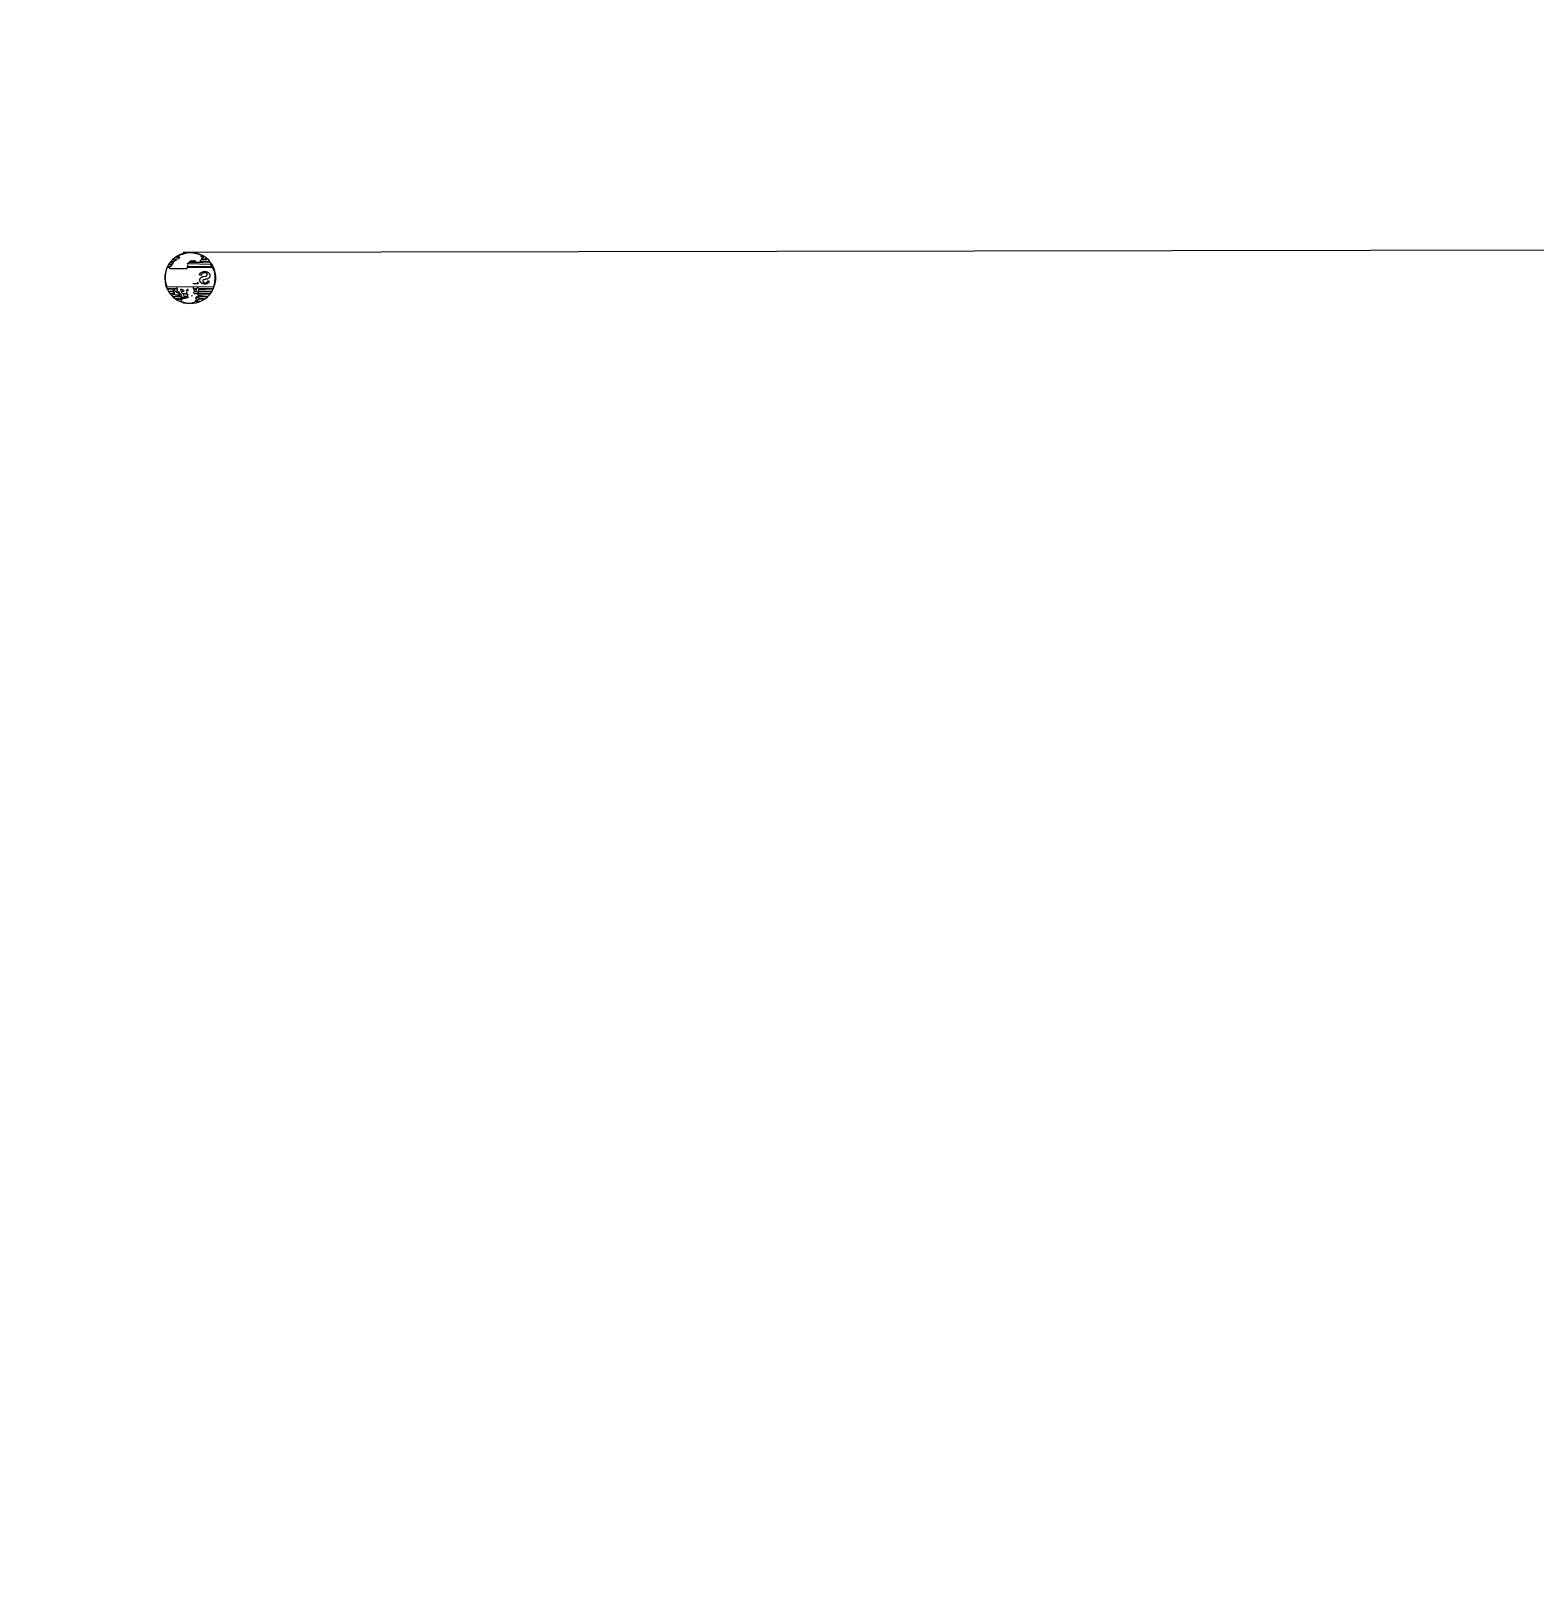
# Model space of a CAD drawing. Header units: millimetres. Extents: x -2143172 to 5255, y -610845 to 279739.
# Drawn here: x -1140433.4929 to -1140433.1961, y -592853.8608 to -592853.5551 of the extents above; entities that cross this region are included whole.
import ezdxf

# ---------------------------------------------------------------- set-up
doc = ezdxf.new("R2010")
doc.units = ezdxf.units.MM
doc.header["$LTSCALE"] = 30
doc.layers.add('72_EGR_BASE_TEXT', color=7, linetype='Continuous', lineweight=5)
doc.layers.add('LOADING', color=163, linetype='Continuous', lineweight=5)
doc.styles.add('X3G_ENTITY_258862', font='swisscl.ttf', dxfattribs={"height": 200})

# ---------------------------------------------------------------- blocks, each defined once
blk = doc.blocks.new('workstation')
at = {"layer": 'LOADING'}
for p, q in [((2829.44208, -1039.861723, -0.000001), (2829.442115, -1039.86168, -0.000001)), ((2829.442107, -1039.861708, -0.000001), (2829.442279, -1039.86168, -0.000001)), ((2829.442115, -1039.86168, -0.000001), (2829.442153, -1039.861644, -0.000001)), ((2829.442153, -1039.861644, -0.000001), (2829.442196, -1039.86161, -0.000001)), ((2829.442154, -1039.861659, -0.000001), (2829.442294, -1039.861656, -0.000001)), ((2829.442307, -1039.861659, -0.000001), (2829.442154, -1039.861659, -0.000001)), ((2829.442196, -1039.86161, -0.000001), (2829.442244, -1039.86158, -0.000001)), ((2829.442211, -1039.86161, -0.000001), (2829.442237, -1039.861605, -0.000001)), ((2829.4423, -1039.861613, -0.000001), (2829.442211, -1039.86161, -0.000001)), ((2829.442237, -1039.861605, -0.000001), (2829.442265, -1039.861605, -0.000001)), ((2829.442244, -1039.86158, -0.000001), (2829.442297, -1039.861555, -0.000001)), ((2829.442265, -1039.861605, -0.000001), (2829.442322, -1039.861604, -0.000001)), ((2829.442279, -1039.86168, -0.000001), (2829.442276, -1039.861688, -0.000001)), ((2829.442294, -1039.861656, -0.000001), (2829.442308, -1039.861641, -0.000001)), ((2829.442297, -1039.861555, -0.000001), (2829.442355, -1039.861533, -0.000001)), ((2829.442297, -1039.861699, -0.000001), (2829.442305, -1039.861682, -0.000001)), ((2829.4423, -1039.861582, -0.000001), (2829.442308, -1039.861559, -0.000001)), ((2829.442313, -1039.861582, -0.000001), (2829.4423, -1039.861582, -0.000001)), ((2829.4423, -1039.861621, -0.000001), (2829.4423, -1039.861613, -0.000001)), ((2829.442302, -1039.861628, -0.000001), (2829.4423, -1039.861621, -0.000001)), ((2829.442308, -1039.861641, -0.000001), (2829.442302, -1039.861628, -0.000001)), ((2829.442305, -1039.861682, -0.000001), (2829.442308, -1039.86167, -0.000001)), ((2829.442308, -1039.86167, -0.000001), (2829.442307, -1039.861659, -0.000001)), ((2829.442308, -1039.861559, -0.000001), (2829.442413, -1039.861533, -0.000001)), ((2829.442322, -1039.861585, -0.000001), (2829.442313, -1039.861582, -0.000001)), ((2829.44232, -1039.861622, -0.000001), (2829.442337, -1039.861618, -0.000001)), ((2829.442322, -1039.861639, -0.000001), (2829.44232, -1039.861622, -0.000001)), ((2829.442328, -1039.861596, -0.000001), (2829.442322, -1039.861585, -0.000001)), ((2829.442322, -1039.861604, -0.000001), (2829.442328, -1039.861596, -0.000001)), ((2829.442339, -1039.861639, -0.000001), (2829.442322, -1039.861639, -0.000001)), ((2829.442337, -1039.861618, -0.000001), (2829.442357, -1039.86162, -0.000001)), ((2829.442354, -1039.861635, -0.000001), (2829.442339, -1039.861639, -0.000001)), ((2829.442351, -1039.861686, -0.000001), (2829.442361, -1039.861665, -0.000001)), ((2829.442369, -1039.861633, -0.000001), (2829.442354, -1039.861635, -0.000001)), ((2829.442355, -1039.861533, -0.000001), (2829.442415, -1039.861522, -0.000001)), ((2829.442357, -1039.86162, -0.000001), (2829.442398, -1039.861622, -0.000001)), ((2829.442361, -1039.861665, -0.000001), (2829.442441, -1039.861665, -0.000001)), ((2829.442362, -1039.861651, -0.000001), (2829.442365, -1039.861646, -0.000001)), ((2829.442365, -1039.861646, -0.000001), (2829.442372, -1039.861646, -0.000001)), ((2829.442383, -1039.861637, -0.000001), (2829.442369, -1039.861633, -0.000001)), ((2829.442372, -1039.861646, -0.000001), (2829.442379, -1039.861644, -0.000001)), ((2829.442379, -1039.861644, -0.000001), (2829.442383, -1039.861637, -0.000001)), ((2829.442398, -1039.861622, -0.000001), (2829.442404, -1039.861633, -0.000001)), ((2829.442404, -1039.861633, -0.000001), (2829.442426, -1039.861636, -0.000001)), ((2829.442413, -1039.861533, -0.000001), (2829.442468, -1039.861526, -0.000001)), ((2829.442415, -1039.861522, -0.000001), (2829.442477, -1039.861519, -0.000001)), ((2829.442426, -1039.861636, -0.000001), (2829.442439, -1039.861639, -0.000001)), ((2829.442442, -1039.861678, -0.000001), (2829.442435, -1039.861694, -0.000001)), ((2829.442439, -1039.861639, -0.000001), (2829.442451, -1039.861647, -0.000001)), ((2829.442441, -1039.861665, -0.000001), (2829.442442, -1039.861678, -0.000001)), ((2829.442468, -1039.861526, -0.000001), (2829.442523, -1039.861527, -0.000001)), ((2829.442477, -1039.861519, -0.000001), (2829.442541, -1039.861522, -0.000001)), ((2829.442522, -1039.861674, -0.000001), (2829.442512, -1039.861666, -0.000001)), ((2829.442512, -1039.861666, -0.000001), (2829.442515, -1039.861666, -0.000001)), ((2829.442515, -1039.861666, -0.000001), (2829.442521, -1039.861666, -0.000001)), ((2829.442521, -1039.861666, -0.000001), (2829.442523, -1039.861666, -0.000001)), ((2829.442523, -1039.861527, -0.000001), (2829.442537, -1039.861536, -0.000001)), ((2829.442523, -1039.861666, -0.000001), (2829.442526, -1039.861667, -0.000001)), ((2829.442526, -1039.861667, -0.000001), (2829.442527, -1039.86167, -0.000001)), ((2829.442527, -1039.86167, -0.000001), (2829.442527, -1039.861674, -0.000001)), ((2829.442537, -1039.861536, -0.000001), (2829.442554, -1039.861538, -0.000001)), ((2829.442541, -1039.861522, -0.000001), (2829.442604, -1039.861533, -0.000001)), ((2829.442554, -1039.861538, -0.000001), (2829.442572, -1039.861542, -0.000001)), ((2829.442572, -1039.861542, -0.000001), (2829.442584, -1039.861556, -0.000001)), ((2829.442584, -1039.861556, -0.000001), (2829.442669, -1039.861562, -0.000001)), ((2829.442669, -1039.861562, -0.000001), (2829.442586, -1039.861568, -0.000001)), ((2829.442586, -1039.861568, -0.000001), (2829.442603, -1039.861585, -0.000001)), ((2829.442604, -1039.861611, -0.000001), (2829.442595, -1039.861617, -0.000001)), ((2829.442595, -1039.861617, -0.000001), (2829.442597, -1039.861628, -0.000001)), ((2829.442597, -1039.861628, -0.000001), (2829.442603, -1039.861638, -0.000001)), ((2829.442603, -1039.861585, -0.000001), (2829.442623, -1039.861597, -0.000001)), ((2829.442603, -1039.861638, -0.000001), (2829.442613, -1039.861647, -0.000001)), ((2829.442604, -1039.861533, -0.000001), (2829.442666, -1039.861552, -0.000001)), ((2829.442618, -1039.861623, -0.000001), (2829.442604, -1039.861611, -0.000001)), ((2829.442613, -1039.861647, -0.000001), (2829.442626, -1039.861654, -0.000001)), ((2829.442623, -1039.861637, -0.000001), (2829.442618, -1039.861623, -0.000001)), ((2829.442623, -1039.861597, -0.000001), (2829.442644, -1039.861604, -0.000001)), ((2829.442641, -1039.861642, -0.000001), (2829.442623, -1039.861637, -0.000001)), ((2829.442626, -1039.861654, -0.000001), (2829.44277, -1039.861657, -0.000001)), ((2829.44265, -1039.861631, -0.000001), (2829.442641, -1039.861642, -0.000001)), ((2829.442643, -1039.861674, -0.000001), (2829.442641, -1039.861682, -0.000001)), ((2829.442641, -1039.861682, -0.000001), (2829.442646, -1039.861693, -0.000001)), ((2829.442819, -1039.861657, -0.000001), (2829.442643, -1039.861674, -0.000001)), ((2829.442644, -1039.861604, -0.000001), (2829.442668, -1039.861607, -0.000001)), ((2829.442655, -1039.861625, -0.000001), (2829.44265, -1039.861631, -0.000001)), ((2829.442662, -1039.861623, -0.000001), (2829.442655, -1039.861625, -0.000001)), ((2829.442764, -1039.861611, -0.000001), (2829.442657, -1039.861611, -0.000001)), ((2829.442657, -1039.861611, -0.000001), (2829.442662, -1039.861623, -0.000001)), ((2829.442666, -1039.861552, -0.000001), (2829.442725, -1039.861577, -0.000001)), ((2829.442668, -1039.861607, -0.000001), (2829.442764, -1039.861611, -0.000001)), ((2829.442725, -1039.861577, -0.000001), (2829.44278, -1039.86161, -0.000001)), ((2829.44277, -1039.861657, -0.000001), (2829.442819, -1039.861657, -0.000001)), ((2829.44278, -1039.86161, -0.000001), (2829.442829, -1039.861652, -0.000001)), ((2829.442829, -1039.861652, -0.000001), (2829.442871, -1039.861693, -0.000001)), ((2829.441984, -1039.862008, -0.000001), (2829.441989, -1039.861947, -0.000001)), ((2829.441989, -1039.861947, -0.000001), (2829.442001, -1039.861886, -0.000001)), ((2829.441991, -1039.862023, -0.000001), (2829.441993, -1039.86198, -0.000001)), ((2829.441993, -1039.86198, -0.000001), (2829.441999, -1039.861937, -0.000001)), ((2829.441999, -1039.861937, -0.000001), (2829.44201, -1039.861894, -0.000001)), ((2829.442001, -1039.861886, -0.000001), (2829.442021, -1039.861825, -0.000001)), ((2829.44201, -1039.861894, -0.000001), (2829.442024, -1039.861851, -0.000001)), ((2829.442021, -1039.861825, -0.000001), (2829.442049, -1039.861771, -0.000001)), ((2829.442024, -1039.861851, -0.000001), (2829.44295, -1039.861849, -0.000001)), ((2829.442048, -1039.861804, -0.000001), (2829.442221, -1039.861803, -0.000001)), ((2829.442226, -1039.861809, -0.000001), (2829.442048, -1039.861804, -0.000001)), ((2829.442049, -1039.861771, -0.000001), (2829.44208, -1039.861723, -0.000001)), ((2829.442076, -1039.861757, -0.000001), (2829.442094, -1039.861754, -0.000001)), ((2829.442156, -1039.86176, -0.000001), (2829.442076, -1039.861757, -0.000001)), ((2829.442094, -1039.861754, -0.000001), (2829.442114, -1039.861754, -0.000001)), ((2829.442147, -1039.861708, -0.000001), (2829.442107, -1039.861708, -0.000001)), ((2829.442114, -1039.861754, -0.000001), (2829.442153, -1039.861754, -0.000001)), ((2829.442165, -1039.861708, -0.000001), (2829.442147, -1039.861708, -0.000001)), ((2829.442168, -1039.861772, -0.000001), (2829.442147, -1039.861788, -0.000001)), ((2829.442147, -1039.86178, -0.000001), (2829.442151, -1039.861774, -0.000001)), ((2829.442147, -1039.861788, -0.000001), (2829.442147, -1039.86178, -0.000001)), ((2829.442151, -1039.861774, -0.000001), (2829.442155, -1039.861768, -0.000001)), ((2829.442153, -1039.861754, -0.000001), (2829.442166, -1039.861736, -0.000001)), ((2829.442155, -1039.861768, -0.000001), (2829.442156, -1039.86176, -0.000001)), ((2829.442178, -1039.861713, -0.000001), (2829.442165, -1039.861708, -0.000001)), ((2829.442166, -1039.861736, -0.000001), (2829.442178, -1039.861713, -0.000001)), ((2829.442178, -1039.861766, -0.000001), (2829.442168, -1039.861772, -0.000001)), ((2829.442184, -1039.861757, -0.000001), (2829.442178, -1039.861766, -0.000001)), ((2829.442211, -1039.861756, -0.000001), (2829.442184, -1039.861757, -0.000001)), ((2829.442205, -1039.861748, -0.000001), (2829.442206, -1039.861745, -0.000001)), ((2829.442206, -1039.861745, -0.000001), (2829.442207, -1039.861743, -0.000001)), ((2829.442207, -1039.861743, -0.000001), (2829.442212, -1039.861741, -0.000001)), ((2829.442215, -1039.86175, -0.000001), (2829.442211, -1039.861748, -0.000001)), ((2829.442222, -1039.861757, -0.000001), (2829.442211, -1039.861756, -0.000001)), ((2829.442212, -1039.861741, -0.000001), (2829.442217, -1039.861739, -0.000001)), ((2829.442218, -1039.86175, -0.000001), (2829.442215, -1039.86175, -0.000001)), ((2829.442217, -1039.861739, -0.000001), (2829.442221, -1039.861736, -0.000001)), ((2829.442221, -1039.861749, -0.000001), (2829.442218, -1039.86175, -0.000001)), ((2829.44222, -1039.861776, -0.000001), (2829.442227, -1039.861766, -0.000001)), ((2829.442232, -1039.861776, -0.000001), (2829.44222, -1039.861776, -0.000001)), ((2829.442221, -1039.861736, -0.000001), (2829.442224, -1039.861739, -0.000001)), ((2829.442223, -1039.861748, -0.000001), (2829.442221, -1039.861749, -0.000001)), ((2829.442221, -1039.861803, -0.000001), (2829.442232, -1039.861793, -0.000001)), ((2829.442221, -1039.861834, -0.000001), (2829.442224, -1039.861822, -0.000001)), ((2829.442227, -1039.861766, -0.000001), (2829.442222, -1039.861757, -0.000001)), ((2829.442225, -1039.861745, -0.000001), (2829.442223, -1039.861748, -0.000001)), ((2829.442224, -1039.861739, -0.000001), (2829.442226, -1039.861742, -0.000001)), ((2829.442224, -1039.861822, -0.000001), (2829.442226, -1039.861809, -0.000001)), ((2829.442226, -1039.861742, -0.000001), (2829.442225, -1039.861745, -0.000001)), ((2829.442234, -1039.861785, -0.000001), (2829.442232, -1039.861776, -0.000001)), ((2829.442232, -1039.861793, -0.000001), (2829.442234, -1039.861785, -0.000001)), ((2829.442239, -1039.861748, -0.000001), (2829.442243, -1039.86173, -0.000001)), ((2829.442243, -1039.86173, -0.000001), (2829.442246, -1039.861721, -0.000001)), ((2829.442246, -1039.861721, -0.000001), (2829.442251, -1039.861713, -0.000001)), ((2829.442251, -1039.861713, -0.000001), (2829.442279, -1039.861713, -0.000001)), ((2829.442261, -1039.861739, -0.000001), (2829.442252, -1039.861747, -0.000001)), ((2829.442269, -1039.861732, -0.000001), (2829.442261, -1039.861739, -0.000001)), ((2829.442279, -1039.861733, -0.000001), (2829.442269, -1039.861732, -0.000001)), ((2829.442276, -1039.861688, -0.000001), (2829.442275, -1039.861699, -0.000001)), ((2829.442275, -1039.861699, -0.000001), (2829.442284, -1039.861701, -0.000001)), ((2829.442279, -1039.861713, -0.000001), (2829.442279, -1039.861733, -0.000001)), ((2829.442284, -1039.861701, -0.000001), (2829.442297, -1039.861699, -0.000001)), ((2829.442294, -1039.861797, -0.000001), (2829.442295, -1039.861783, -0.000001)), ((2829.442295, -1039.861783, -0.000001), (2829.442303, -1039.861768, -0.000001)), ((2829.442318, -1039.861795, -0.000001), (2829.442297, -1039.861797, -0.000001)), ((2829.442303, -1039.861768, -0.000001), (2829.442316, -1039.861762, -0.000001)), ((2829.442312, -1039.861748, -0.000001), (2829.442317, -1039.861734, -0.000001)), ((2829.442316, -1039.861762, -0.000001), (2829.442331, -1039.861762, -0.000001)), ((2829.442317, -1039.861734, -0.000001), (2829.442325, -1039.861719, -0.000001)), ((2829.442336, -1039.861786, -0.000001), (2829.442318, -1039.861795, -0.000001)), ((2829.442325, -1039.861719, -0.000001), (2829.442349, -1039.861714, -0.000001)), ((2829.442331, -1039.861762, -0.000001), (2829.442365, -1039.861762, -0.000001)), ((2829.442365, -1039.861762, -0.000001), (2829.442336, -1039.861786, -0.000001)), ((2829.442342, -1039.861697, -0.000001), (2829.442351, -1039.861686, -0.000001)), ((2829.442349, -1039.861714, -0.000001), (2829.442374, -1039.861714, -0.000001)), ((2829.442374, -1039.861714, -0.000001), (2829.442426, -1039.861714, -0.000001)), ((2829.442442, -1039.861698, -0.000001), (2829.442392, -1039.861699, -0.000001)), ((2829.442423, -1039.861733, -0.000001), (2829.442408, -1039.861748, -0.000001)), ((2829.442408, -1039.861797, -0.000001), (2829.442414, -1039.861776, -0.000001)), ((2829.442414, -1039.861776, -0.000001), (2829.442429, -1039.861775, -0.000001)), ((2829.442428, -1039.861723, -0.000001), (2829.442423, -1039.861733, -0.000001)), ((2829.442426, -1039.861714, -0.000001), (2829.442428, -1039.861723, -0.000001)), ((2829.442429, -1039.861775, -0.000001), (2829.442447, -1039.861774, -0.000001)), ((2829.442448, -1039.861794, -0.000001), (2829.442429, -1039.861797, -0.000001)), ((2829.442435, -1039.861694, -0.000001), (2829.442449, -1039.861696, -0.000001)), ((2829.442449, -1039.861696, -0.000001), (2829.442442, -1039.861698, -0.000001)), ((2829.442447, -1039.861774, -0.000001), (2829.442448, -1039.861794, -0.000001)), ((2829.442549, -1039.861797, -0.000001), (2829.442558, -1039.861783, -0.000001)), ((2829.442551, -1039.861805, -0.000001), (2829.442549, -1039.861834, -0.000001)), ((2829.442551, -1039.861913, -0.000001), (2829.44255, -1039.861915, -0.000001)), ((2829.44255, -1039.861915, -0.000001), (2829.44255, -1039.861916, -0.000001)), ((2829.44255, -1039.861916, -0.000001), (2829.44255, -1039.861918, -0.000001)), ((2829.44255, -1039.861918, -0.000001), (2829.44255, -1039.861919, -0.000001)), ((2829.44255, -1039.861919, -0.000001), (2829.442551, -1039.861921, -0.000001)), ((2829.442608, -1039.861797, -0.000001), (2829.442551, -1039.861797, -0.000001)), ((2829.442587, -1039.861807, -0.000001), (2829.442551, -1039.861805, -0.000001)), ((2829.442552, -1039.861911, -0.000001), (2829.442551, -1039.861913, -0.000001)), ((2829.442554, -1039.861909, -0.000001), (2829.442552, -1039.86191, -0.000001)), ((2829.442552, -1039.86191, -0.000001), (2829.442552, -1039.861911, -0.000001)), ((2829.442555, -1039.861908, -0.000001), (2829.442554, -1039.861909, -0.000001)), ((2829.442563, -1039.861716, -0.000001), (2829.442555, -1039.861731, -0.000001)), ((2829.442555, -1039.861731, -0.000001), (2829.442563, -1039.861748, -0.000001)), ((2829.442557, -1039.861907, -0.000001), (2829.442555, -1039.861908, -0.000001)), ((2829.442558, -1039.861907, -0.000001), (2829.442557, -1039.861907, -0.000001)), ((2829.442558, -1039.861783, -0.000001), (2829.442565, -1039.861766, -0.000001)), ((2829.44256, -1039.861907, -0.000001), (2829.442558, -1039.861907, -0.000001)), ((2829.442631, -1039.861907, -0.000001), (2829.44256, -1039.861907, -0.000001)), ((2829.442571, -1039.861709, -0.000001), (2829.442563, -1039.861716, -0.000001)), ((2829.442563, -1039.861748, -0.000001), (2829.442899, -1039.861755, -0.000001)), ((2829.442565, -1039.861766, -0.000001), (2829.442586, -1039.861764, -0.000001)), ((2829.442603, -1039.861709, -0.000001), (2829.442571, -1039.861709, -0.000001)), ((2829.442586, -1039.861764, -0.000001), (2829.442608, -1039.861762, -0.000001)), ((2829.44262, -1039.861809, -0.000001), (2829.442587, -1039.861807, -0.000001)), ((2829.442632, -1039.861711, -0.000001), (2829.442603, -1039.861709, -0.000001)), ((2829.442608, -1039.861762, -0.000001), (2829.442608, -1039.861797, -0.000001)), ((2829.442624, -1039.861823, -0.000001), (2829.44262, -1039.861809, -0.000001)), ((2829.442629, -1039.861834, -0.000001), (2829.442624, -1039.861823, -0.000001)), ((2829.442626, -1039.861938, -0.000001), (2829.442627, -1039.861937, -0.000001)), ((2829.442626, -1039.86194, -0.000001), (2829.442626, -1039.861938, -0.000001)), ((2829.442627, -1039.861937, -0.000001), (2829.442628, -1039.861935, -0.000001)), ((2829.442628, -1039.861935, -0.000001), (2829.442629, -1039.861934, -0.000001)), ((2829.442647, -1039.861834, -0.000001), (2829.442629, -1039.861834, -0.000001)), ((2829.442629, -1039.861934, -0.000001), (2829.44263, -1039.861932, -0.000001)), ((2829.44263, -1039.861932, -0.000001), (2829.442632, -1039.861931, -0.000001)), ((2829.442633, -1039.861907, -0.000001), (2829.442631, -1039.861907, -0.000001)), ((2829.442632, -1039.861719, -0.000001), (2829.442632, -1039.861711, -0.000001)), ((2829.442645, -1039.861723, -0.000001), (2829.442632, -1039.861719, -0.000001)), ((2829.442632, -1039.861931, -0.000001), (2829.442633, -1039.861931, -0.000001)), ((2829.442635, -1039.861908, -0.000001), (2829.442633, -1039.861907, -0.000001)), ((2829.442633, -1039.861931, -0.000001), (2829.442635, -1039.86193, -0.000001)), ((2829.442637, -1039.861909, -0.000001), (2829.442635, -1039.861908, -0.000001)), ((2829.442635, -1039.86193, -0.000001), (2829.442637, -1039.861929, -0.000001)), ((2829.442638, -1039.86191, -0.000001), (2829.442637, -1039.861909, -0.000001)), ((2829.442637, -1039.861929, -0.000001), (2829.442638, -1039.861928, -0.000001)), ((2829.44264, -1039.861911, -0.000001), (2829.442638, -1039.86191, -0.000001)), ((2829.442638, -1039.861928, -0.000001), (2829.44264, -1039.861927, -0.000001)), ((2829.442641, -1039.861912, -0.000001), (2829.44264, -1039.861911, -0.000001)), ((2829.44264, -1039.861927, -0.000001), (2829.442641, -1039.861925, -0.000001)), ((2829.442642, -1039.861914, -0.000001), (2829.442641, -1039.861912, -0.000001)), ((2829.442641, -1039.861925, -0.000001), (2829.442642, -1039.861924, -0.000001)), ((2829.442642, -1039.861916, -0.000001), (2829.442642, -1039.861914, -0.000001)), ((2829.442643, -1039.861918, -0.000001), (2829.442642, -1039.861916, -0.000001)), ((2829.442642, -1039.861922, -0.000001), (2829.442643, -1039.86192, -0.000001)), ((2829.442642, -1039.861924, -0.000001), (2829.442642, -1039.861922, -0.000001)), ((2829.442899, -1039.861755, -0.000001), (2829.442643, -1039.861762, -0.000001)), ((2829.442643, -1039.861762, -0.000001), (2829.442657, -1039.861777, -0.000001)), ((2829.442643, -1039.86192, -0.000001), (2829.442643, -1039.861918, -0.000001)), ((2829.442655, -1039.861725, -0.000001), (2829.442645, -1039.861723, -0.000001)), ((2829.442646, -1039.861693, -0.000001), (2829.442657, -1039.861703, -0.000001)), ((2829.442648, -1039.861821, -0.000001), (2829.442647, -1039.861834, -0.000001)), ((2829.442655, -1039.861811, -0.000001), (2829.442648, -1039.861821, -0.000001)), ((2829.442657, -1039.861777, -0.000001), (2829.442651, -1039.861797, -0.000001)), ((2829.442651, -1039.861797, -0.000001), (2829.442929, -1039.861804, -0.000001)), ((2829.442666, -1039.861709, -0.000001), (2829.442655, -1039.861725, -0.000001)), ((2829.442929, -1039.861804, -0.000001), (2829.442655, -1039.861811, -0.000001)), ((2829.442657, -1039.861703, -0.000001), (2829.442868, -1039.861709, -0.000001)), ((2829.442868, -1039.861709, -0.000001), (2829.442666, -1039.861709, -0.000001)), ((2829.442677, -1039.861967, -0.000001), (2829.442676, -1039.861972, -0.000001)), ((2829.442676, -1039.861972, -0.000001), (2829.442676, -1039.861976, -0.000001)), ((2829.442676, -1039.861976, -0.000001), (2829.442676, -1039.861981, -0.000001)), ((2829.442676, -1039.861981, -0.000001), (2829.442676, -1039.861985, -0.000001)), ((2829.442676, -1039.861985, -0.000001), (2829.442677, -1039.86199, -0.000001)), ((2829.442678, -1039.861963, -0.000001), (2829.442677, -1039.861967, -0.000001)), ((2829.442677, -1039.86199, -0.000001), (2829.442678, -1039.861994, -0.000001)), ((2829.442679, -1039.861958, -0.000001), (2829.442678, -1039.861963, -0.000001)), ((2829.442681, -1039.861954, -0.000001), (2829.442679, -1039.861958, -0.000001)), ((2829.442683, -1039.86195, -0.000001), (2829.442681, -1039.861954, -0.000001)), ((2829.442686, -1039.861945, -0.000001), (2829.442683, -1039.86195, -0.000001)), ((2829.442689, -1039.861941, -0.000001), (2829.442686, -1039.861945, -0.000001)), ((2829.442693, -1039.861936, -0.000001), (2829.442689, -1039.861941, -0.000001)), ((2829.442696, -1039.861932, -0.000001), (2829.442693, -1039.861936, -0.000001)), ((2829.4427, -1039.861929, -0.000001), (2829.442696, -1039.861932, -0.000001)), ((2829.442704, -1039.861925, -0.000001), (2829.4427, -1039.861929, -0.000001)), ((2829.442709, -1039.861921, -0.000001), (2829.442704, -1039.861925, -0.000001)), ((2829.442713, -1039.861918, -0.000001), (2829.442709, -1039.861921, -0.000001)), ((2829.442718, -1039.861915, -0.000001), (2829.442713, -1039.861918, -0.000001)), ((2829.442723, -1039.861913, -0.000001), (2829.442718, -1039.861915, -0.000001)), ((2829.442727, -1039.86191, -0.000001), (2829.442723, -1039.861913, -0.000001)), ((2829.442733, -1039.861908, -0.000001), (2829.442727, -1039.86191, -0.000001)), ((2829.442738, -1039.861907, -0.000001), (2829.442733, -1039.861908, -0.000001)), ((2829.442734, -1039.86196, -0.000001), (2829.442735, -1039.861957, -0.000001)), ((2829.442734, -1039.861962, -0.000001), (2829.442734, -1039.86196, -0.000001)), ((2829.442734, -1039.861965, -0.000001), (2829.442734, -1039.861962, -0.000001)), ((2829.442734, -1039.861968, -0.000001), (2829.442734, -1039.861965, -0.000001)), ((2829.442735, -1039.86197, -0.000001), (2829.442734, -1039.861968, -0.000001)), ((2829.442735, -1039.861955, -0.000001), (2829.442737, -1039.861951, -0.000001)), ((2829.442735, -1039.861957, -0.000001), (2829.442735, -1039.861955, -0.000001)), ((2829.442736, -1039.861972, -0.000001), (2829.442735, -1039.86197, -0.000001)), ((2829.442737, -1039.861975, -0.000001), (2829.442736, -1039.861972, -0.000001)), ((2829.442737, -1039.861951, -0.000001), (2829.442738, -1039.861948, -0.000001)), ((2829.442739, -1039.861977, -0.000001), (2829.442737, -1039.861975, -0.000001)), ((2829.442743, -1039.861905, -0.000001), (2829.442738, -1039.861907, -0.000001)), ((2829.442738, -1039.861948, -0.000001), (2829.44274, -1039.861944, -0.000001)), ((2829.442741, -1039.861979, -0.000001), (2829.442739, -1039.861977, -0.000001)), ((2829.44274, -1039.861944, -0.000001), (2829.442742, -1039.861941, -0.000001)), ((2829.442743, -1039.861981, -0.000001), (2829.442741, -1039.861979, -0.000001)), ((2829.442742, -1039.861941, -0.000001), (2829.442744, -1039.861938, -0.000001)), ((2829.442748, -1039.861904, -0.000001), (2829.442743, -1039.861905, -0.000001)), ((2829.442745, -1039.861982, -0.000001), (2829.442743, -1039.861981, -0.000001)), ((2829.442744, -1039.861938, -0.000001), (2829.442747, -1039.861936, -0.000001)), ((2829.442747, -1039.861983, -0.000001), (2829.442745, -1039.861982, -0.000001)), ((2829.442747, -1039.861936, -0.000001), (2829.44275, -1039.861933, -0.000001)), ((2829.442757, -1039.861987, -0.000001), (2829.442747, -1039.861983, -0.000001)), ((2829.442754, -1039.861903, -0.000001), (2829.442748, -1039.861904, -0.000001)), ((2829.44275, -1039.861933, -0.000001), (2829.442753, -1039.861931, -0.000001)), ((2829.442753, -1039.861931, -0.000001), (2829.442756, -1039.861929, -0.000001)), ((2829.442759, -1039.861903, -0.000001), (2829.442754, -1039.861903, -0.000001)), ((2829.442756, -1039.861929, -0.000001), (2829.442759, -1039.861927, -0.000001)), ((2829.442767, -1039.86199, -0.000001), (2829.442757, -1039.861987, -0.000001)), ((2829.442766, -1039.861902, -0.000001), (2829.442759, -1039.861903, -0.000001)), ((2829.442759, -1039.861927, -0.000001), (2829.442762, -1039.861925, -0.000001)), ((2829.442762, -1039.861925, -0.000001), (2829.442766, -1039.861924, -0.000001)), ((2829.442774, -1039.861902, -0.000001), (2829.442766, -1039.861902, -0.000001)), ((2829.442766, -1039.861924, -0.000001), (2829.442769, -1039.861923, -0.000001)), ((2829.442777, -1039.861993, -0.000001), (2829.442767, -1039.86199, -0.000001)), ((2829.442769, -1039.861923, -0.000001), (2829.442773, -1039.861922, -0.000001)), ((2829.442773, -1039.861922, -0.000001), (2829.442777, -1039.861922, -0.000001)), ((2829.442781, -1039.861902, -0.000001), (2829.442774, -1039.861902, -0.000001)), ((2829.442777, -1039.861922, -0.000001), (2829.44278, -1039.861922, -0.000001)), ((2829.44278, -1039.861922, -0.000001), (2829.442785, -1039.861922, -0.000001)), ((2829.442788, -1039.861902, -0.000001), (2829.442781, -1039.861902, -0.000001)), ((2829.442785, -1039.861922, -0.000001), (2829.442789, -1039.861922, -0.000001)), ((2829.442796, -1039.861903, -0.000001), (2829.442788, -1039.861902, -0.000001)), ((2829.442789, -1039.861922, -0.000001), (2829.442793, -1039.861923, -0.000001)), ((2829.442793, -1039.861923, -0.000001), (2829.442797, -1039.861924, -0.000001)), ((2829.442803, -1039.861904, -0.000001), (2829.442796, -1039.861903, -0.000001)), ((2829.442797, -1039.861924, -0.000001), (2829.442801, -1039.861926, -0.000001)), ((2829.442801, -1039.861926, -0.000001), (2829.442805, -1039.861927, -0.000001)), ((2829.44281, -1039.861905, -0.000001), (2829.442803, -1039.861904, -0.000001)), ((2829.442805, -1039.861927, -0.000001), (2829.442808, -1039.861929, -0.000001)), ((2829.442808, -1039.861929, -0.000001), (2829.442812, -1039.861932, -0.000001)), ((2829.442817, -1039.861907, -0.000001), (2829.44281, -1039.861905, -0.000001)), ((2829.442812, -1039.861932, -0.000001), (2829.442815, -1039.861934, -0.000001)), ((2829.442815, -1039.861934, -0.000001), (2829.442818, -1039.861937, -0.000001)), ((2829.442824, -1039.861909, -0.000001), (2829.442817, -1039.861907, -0.000001)), ((2829.442818, -1039.861937, -0.000001), (2829.442821, -1039.86194, -0.000001)), ((2829.442821, -1039.86194, -0.000001), (2829.442824, -1039.861943, -0.000001)), ((2829.442831, -1039.861911, -0.000001), (2829.442824, -1039.861909, -0.000001)), ((2829.442824, -1039.861943, -0.000001), (2829.442827, -1039.861946, -0.000001)), ((2829.442827, -1039.861946, -0.000001), (2829.442829, -1039.86195, -0.000001)), ((2829.442829, -1039.86195, -0.000001), (2829.442831, -1039.861953, -0.000001)), ((2829.442838, -1039.861914, -0.000001), (2829.442831, -1039.861911, -0.000001)), ((2829.442831, -1039.861953, -0.000001), (2829.442833, -1039.861957, -0.000001)), ((2829.442833, -1039.861957, -0.000001), (2829.442834, -1039.861959, -0.000001)), ((2829.442834, -1039.861959, -0.000001), (2829.442835, -1039.86196, -0.000001)), ((2829.442835, -1039.86196, -0.000001), (2829.442836, -1039.861962, -0.000001)), ((2829.442836, -1039.861962, -0.000001), (2829.442838, -1039.861963, -0.000001)), ((2829.442838, -1039.861963, -0.000001), (2829.44284, -1039.861964, -0.000001)), ((2829.44284, -1039.861964, -0.000001), (2829.442842, -1039.861964, -0.000001)), ((2829.442842, -1039.861964, -0.000001), (2829.442844, -1039.861964, -0.000001)), ((2829.442844, -1039.861964, -0.000001), (2829.442846, -1039.861964, -0.000001)), ((2829.442847, -1039.861918, -0.000001), (2829.442845, -1039.861917, -0.000001)), ((2829.442846, -1039.861964, -0.000001), (2829.442848, -1039.861964, -0.000001)), ((2829.442848, -1039.861919, -0.000001), (2829.442847, -1039.861918, -0.000001)), ((2829.44285, -1039.861921, -0.000001), (2829.442848, -1039.861919, -0.000001)), ((2829.442848, -1039.861964, -0.000001), (2829.442849, -1039.861963, -0.000001)), ((2829.442849, -1039.861963, -0.000001), (2829.442851, -1039.861962, -0.000001)), ((2829.442851, -1039.861923, -0.000001), (2829.44285, -1039.861921, -0.000001)), ((2829.442852, -1039.861925, -0.000001), (2829.442851, -1039.861923, -0.000001)), ((2829.442851, -1039.861962, -0.000001), (2829.442853, -1039.861961, -0.000001)), ((2829.442853, -1039.861927, -0.000001), (2829.442852, -1039.861925, -0.000001)), ((2829.442854, -1039.861929, -0.000001), (2829.442853, -1039.861927, -0.000001)), ((2829.442853, -1039.861961, -0.000001), (2829.442854, -1039.861959, -0.000001)), ((2829.442854, -1039.861931, -0.000001), (2829.442854, -1039.861929, -0.000001)), ((2829.442856, -1039.86195, -0.000001), (2829.442854, -1039.861931, -0.000001)), ((2829.442854, -1039.861959, -0.000001), (2829.442855, -1039.861958, -0.000001)), ((2829.442855, -1039.861958, -0.000001), (2829.442856, -1039.861956, -0.000001)), ((2829.442857, -1039.861952, -0.000001), (2829.442856, -1039.86195, -0.000001)), ((2829.442856, -1039.861954, -0.000001), (2829.442857, -1039.861952, -0.000001)), ((2829.442856, -1039.861956, -0.000001), (2829.442856, -1039.861954, -0.000001)), ((2829.442871, -1039.861693, -0.000001), (2829.442907, -1039.861743, -0.000001)), ((2829.442907, -1039.861743, -0.000001), (2829.442938, -1039.861798, -0.000001)), ((2829.442938, -1039.861798, -0.000001), (2829.442962, -1039.861857, -0.000001)), ((2829.44295, -1039.861849, -0.000001), (2829.442974, -1039.861935, -0.000001)), ((2829.442962, -1039.861857, -0.000001), (2829.44298, -1039.861919, -0.000001)), ((2829.442974, -1039.861935, -0.000001), (2829.442982, -1039.862021, -0.000001)), ((2829.44298, -1039.861919, -0.000001), (2829.44299, -1039.861982, -0.000001)), ((2829.44299, -1039.861982, -0.000001), (2829.442993, -1039.862045, -0.000001)), ((2829.441986, -1039.86207, -0.000001), (2829.441984, -1039.862008, -0.000001)), ((2829.441996, -1039.862131, -0.000001), (2829.441986, -1039.86207, -0.000001)), ((2829.441993, -1039.862066, -0.000001), (2829.441991, -1039.862023, -0.000001)), ((2829.441999, -1039.862109, -0.000001), (2829.441993, -1039.862066, -0.000001)), ((2829.442013, -1039.862191, -0.000001), (2829.441996, -1039.862131, -0.000001)), ((2829.442008, -1039.862152, -0.000001), (2829.441999, -1039.862109, -0.000001)), ((2829.44202, -1039.862195, -0.000001), (2829.442008, -1039.862152, -0.000001)), ((2829.442038, -1039.862249, -0.000001), (2829.442013, -1039.862191, -0.000001)), ((2829.442069, -1039.862306, -0.000001), (2829.442038, -1039.862249, -0.000001)), ((2829.442044, -1039.862244, -0.000001), (2829.44205, -1039.862238, -0.000001)), ((2829.44209, -1039.862244, -0.000001), (2829.442044, -1039.862244, -0.000001)), ((2829.44205, -1039.862238, -0.000001), (2829.442059, -1039.862237, -0.000001)), ((2829.442059, -1039.862237, -0.000001), (2829.442078, -1039.862238, -0.000001)), ((2829.442075, -1039.862217, -0.000001), (2829.442075, -1039.862209, -0.000001)), ((2829.442075, -1039.862209, -0.000001), (2829.442425, -1039.862209, -0.000001)), ((2829.442078, -1039.862224, -0.000001), (2829.442075, -1039.862217, -0.000001)), ((2829.442075, -1039.862291, -0.000001), (2829.442086, -1039.862287, -0.000001)), ((2829.442108, -1039.862292, -0.000001), (2829.442075, -1039.862291, -0.000001)), ((2829.442081, -1039.862231, -0.000001), (2829.442078, -1039.862224, -0.000001)), ((2829.442078, -1039.862238, -0.000001), (2829.442081, -1039.862231, -0.000001)), ((2829.442086, -1039.862287, -0.000001), (2829.442099, -1039.862287, -0.000001)), ((2829.442115, -1039.862263, -0.000001), (2829.44209, -1039.862244, -0.000001)), ((2829.442099, -1039.862287, -0.000001), (2829.442127, -1039.862287, -0.000001)), ((2829.442139, -1039.862295, -0.000001), (2829.442108, -1039.862292, -0.000001)), ((2829.442123, -1039.862273, -0.000001), (2829.442115, -1039.862263, -0.000001)), ((2829.442127, -1039.862287, -0.000001), (2829.442123, -1039.862273, -0.000001)), ((2829.442149, -1039.86233, -0.000001), (2829.442139, -1039.862295, -0.000001)), ((2829.442424, -1039.86222, -0.000001), (2829.442423, -1039.862226, -0.000001)), ((2829.442423, -1039.862226, -0.000001), (2829.442428, -1039.862233, -0.000001)), ((2829.442428, -1039.862215, -0.000001), (2829.442424, -1039.86222, -0.000001)), ((2829.442425, -1039.862209, -0.000001), (2829.442428, -1039.862215, -0.000001)), ((2829.442428, -1039.862233, -0.000001), (2829.44292, -1039.862233, -0.000001)), ((2829.442431, -1039.862283, -0.000001), (2829.442434, -1039.862249, -0.000001)), ((2829.442904, -1039.86229, -0.000001), (2829.442431, -1039.862298, -0.000001)), ((2829.442434, -1039.862249, -0.000001), (2829.442906, -1039.862247, -0.000001)), ((2829.442673, -1039.862087, -0.000001), (2829.442672, -1039.86209, -0.000001)), ((2829.442672, -1039.86209, -0.000001), (2829.442672, -1039.862092, -0.000001)), ((2829.442672, -1039.862092, -0.000001), (2829.442673, -1039.862095, -0.000001)), ((2829.442675, -1039.862083, -0.000001), (2829.442673, -1039.862085, -0.000001)), ((2829.442673, -1039.862085, -0.000001), (2829.442673, -1039.862087, -0.000001)), ((2829.442673, -1039.862095, -0.000001), (2829.442673, -1039.862097, -0.000001)), ((2829.442673, -1039.862097, -0.000001), (2829.442675, -1039.862101, -0.000001)), ((2829.442676, -1039.862081, -0.000001), (2829.442675, -1039.862083, -0.000001)), ((2829.442675, -1039.862101, -0.000001), (2829.442677, -1039.862105, -0.000001)), ((2829.442677, -1039.862079, -0.000001), (2829.442676, -1039.862081, -0.000001)), ((2829.442679, -1039.862078, -0.000001), (2829.442677, -1039.862079, -0.000001)), ((2829.442677, -1039.862105, -0.000001), (2829.44268, -1039.862109, -0.000001)), ((2829.442678, -1039.861994, -0.000001), (2829.442679, -1039.861999, -0.000001)), ((2829.442679, -1039.861999, -0.000001), (2829.442681, -1039.862003, -0.000001)), ((2829.442681, -1039.862076, -0.000001), (2829.442679, -1039.862078, -0.000001)), ((2829.44268, -1039.862109, -0.000001), (2829.442683, -1039.862113, -0.000001)), ((2829.442681, -1039.862003, -0.000001), (2829.442682, -1039.862007, -0.000001)), ((2829.442683, -1039.862075, -0.000001), (2829.442681, -1039.862076, -0.000001)), ((2829.442682, -1039.862007, -0.000001), (2829.442685, -1039.862011, -0.000001)), ((2829.442686, -1039.862074, -0.000001), (2829.442683, -1039.862075, -0.000001)), ((2829.442683, -1039.862113, -0.000001), (2829.442686, -1039.862116, -0.000001)), ((2829.442685, -1039.862011, -0.000001), (2829.442687, -1039.862015, -0.000001)), ((2829.442688, -1039.862074, -0.000001), (2829.442686, -1039.862074, -0.000001)), ((2829.442686, -1039.862116, -0.000001), (2829.442689, -1039.86212, -0.000001)), ((2829.442687, -1039.862015, -0.000001), (2829.44269, -1039.862019, -0.000001)), ((2829.44269, -1039.862074, -0.000001), (2829.442688, -1039.862074, -0.000001)), ((2829.442689, -1039.86212, -0.000001), (2829.442693, -1039.862123, -0.000001)), ((2829.44269, -1039.862019, -0.000001), (2829.442693, -1039.862022, -0.000001)), ((2829.442693, -1039.862074, -0.000001), (2829.44269, -1039.862074, -0.000001)), ((2829.442693, -1039.862022, -0.000001), (2829.442696, -1039.862025, -0.000001)), ((2829.442695, -1039.862074, -0.000001), (2829.442693, -1039.862074, -0.000001)), ((2829.442693, -1039.862123, -0.000001), (2829.442696, -1039.862126, -0.000001)), ((2829.442697, -1039.862075, -0.000001), (2829.442695, -1039.862074, -0.000001)), ((2829.442696, -1039.862025, -0.000001), (2829.4427, -1039.862028, -0.000001)), ((2829.442696, -1039.862126, -0.000001), (2829.4427, -1039.862128, -0.000001)), ((2829.4427, -1039.862076, -0.000001), (2829.442697, -1039.862075, -0.000001)), ((2829.4427, -1039.862028, -0.000001), (2829.442704, -1039.862032, -0.000001)), ((2829.442701, -1039.862076, -0.000001), (2829.4427, -1039.862076, -0.000001)), ((2829.4427, -1039.862128, -0.000001), (2829.442704, -1039.86213, -0.000001)), ((2829.442702, -1039.862078, -0.000001), (2829.442701, -1039.862076, -0.000001)), ((2829.442703, -1039.862079, -0.000001), (2829.442702, -1039.862078, -0.000001)), ((2829.442704, -1039.86208, -0.000001), (2829.442703, -1039.862079, -0.000001)), ((2829.442704, -1039.862032, -0.000001), (2829.442708, -1039.862035, -0.000001)), ((2829.442707, -1039.862085, -0.000001), (2829.442704, -1039.86208, -0.000001)), ((2829.442704, -1039.86213, -0.000001), (2829.44271, -1039.862133, -0.000001)), ((2829.442709, -1039.862089, -0.000001), (2829.442707, -1039.862085, -0.000001)), ((2829.442708, -1039.862035, -0.000001), (2829.442712, -1039.862038, -0.000001)), ((2829.442712, -1039.862093, -0.000001), (2829.442709, -1039.862089, -0.000001)), ((2829.44271, -1039.862133, -0.000001), (2829.442717, -1039.862136, -0.000001)), ((2829.442712, -1039.862038, -0.000001), (2829.442717, -1039.86204, -0.000001)), ((2829.442715, -1039.862097, -0.000001), (2829.442712, -1039.862093, -0.000001)), ((2829.442718, -1039.8621, -0.000001), (2829.442715, -1039.862097, -0.000001)), ((2829.442717, -1039.86204, -0.000001), (2829.442722, -1039.862043, -0.000001)), ((2829.442717, -1039.862136, -0.000001), (2829.442723, -1039.862139, -0.000001)), ((2829.442722, -1039.862104, -0.000001), (2829.442718, -1039.8621, -0.000001)), ((2829.442722, -1039.862043, -0.000001), (2829.442727, -1039.862045, -0.000001)), ((2829.442726, -1039.862107, -0.000001), (2829.442722, -1039.862104, -0.000001)), ((2829.442723, -1039.862139, -0.000001), (2829.44273, -1039.862142, -0.000001)), ((2829.44273, -1039.86211, -0.000001), (2829.442726, -1039.862107, -0.000001)), ((2829.442727, -1039.862045, -0.000001), (2829.442732, -1039.862047, -0.000001)), ((2829.442734, -1039.862113, -0.000001), (2829.44273, -1039.86211, -0.000001)), ((2829.44273, -1039.862142, -0.000001), (2829.442736, -1039.862144, -0.000001)), ((2829.442732, -1039.862047, -0.000001), (2829.442737, -1039.862048, -0.000001)), ((2829.442738, -1039.862115, -0.000001), (2829.442734, -1039.862113, -0.000001)), ((2829.442736, -1039.862144, -0.000001), (2829.442743, -1039.862146, -0.000001)), ((2829.442737, -1039.862048, -0.000001), (2829.442742, -1039.86205, -0.000001)), ((2829.442742, -1039.862117, -0.000001), (2829.442738, -1039.862115, -0.000001)), ((2829.442742, -1039.86205, -0.000001), (2829.44279, -1039.862057, -0.000001)), ((2829.442747, -1039.862119, -0.000001), (2829.442742, -1039.862117, -0.000001)), ((2829.442743, -1039.862146, -0.000001), (2829.44275, -1039.862147, -0.000001)), ((2829.442752, -1039.862121, -0.000001), (2829.442747, -1039.862119, -0.000001)), ((2829.44275, -1039.862147, -0.000001), (2829.442757, -1039.862148, -0.000001)), ((2829.442756, -1039.862122, -0.000001), (2829.442752, -1039.862121, -0.000001)), ((2829.442761, -1039.862123, -0.000001), (2829.442756, -1039.862122, -0.000001)), ((2829.442757, -1039.862148, -0.000001), (2829.442764, -1039.862149, -0.000001)), ((2829.442765, -1039.862124, -0.000001), (2829.442761, -1039.862123, -0.000001)), ((2829.442764, -1039.862149, -0.000001), (2829.442771, -1039.86215, -0.000001)), ((2829.44277, -1039.862124, -0.000001), (2829.442765, -1039.862124, -0.000001)), ((2829.442774, -1039.862125, -0.000001), (2829.44277, -1039.862124, -0.000001)), ((2829.442771, -1039.86215, -0.000001), (2829.442778, -1039.86215, -0.000001)), ((2829.442778, -1039.862125, -0.000001), (2829.442774, -1039.862125, -0.000001)), ((2829.442787, -1039.861995, -0.000001), (2829.442777, -1039.861993, -0.000001)), ((2829.442783, -1039.862124, -0.000001), (2829.442778, -1039.862125, -0.000001)), ((2829.442778, -1039.86215, -0.000001), (2829.442785, -1039.86215, -0.000001)), ((2829.442787, -1039.862124, -0.000001), (2829.442783, -1039.862124, -0.000001)), ((2829.442785, -1039.86215, -0.000001), (2829.442792, -1039.862149, -0.000001)), ((2829.442821, -1039.862, -0.000001), (2829.442787, -1039.861995, -0.000001)), ((2829.442791, -1039.862123, -0.000001), (2829.442787, -1039.862124, -0.000001)), ((2829.44279, -1039.862057, -0.000001), (2829.442793, -1039.862058, -0.000001)), ((2829.442795, -1039.862121, -0.000001), (2829.442791, -1039.862123, -0.000001)), ((2829.442792, -1039.862149, -0.000001), (2829.442797, -1039.862149, -0.000001)), ((2829.442793, -1039.862058, -0.000001), (2829.442797, -1039.862059, -0.000001)), ((2829.4428, -1039.86212, -0.000001), (2829.442795, -1039.862121, -0.000001)), ((2829.442797, -1039.862059, -0.000001), (2829.442801, -1039.86206, -0.000001)), ((2829.442797, -1039.862149, -0.000001), (2829.442802, -1039.862148, -0.000001)), ((2829.442803, -1039.862118, -0.000001), (2829.4428, -1039.86212, -0.000001)), ((2829.442801, -1039.86206, -0.000001), (2829.442804, -1039.862062, -0.000001)), ((2829.442802, -1039.862148, -0.000001), (2829.442808, -1039.862146, -0.000001)), ((2829.442807, -1039.862116, -0.000001), (2829.442803, -1039.862118, -0.000001)), ((2829.442804, -1039.862062, -0.000001), (2829.442807, -1039.862064, -0.000001)), ((2829.442807, -1039.862064, -0.000001), (2829.44281, -1039.862066, -0.000001)), ((2829.442811, -1039.862114, -0.000001), (2829.442807, -1039.862116, -0.000001)), ((2829.442808, -1039.862146, -0.000001), (2829.442813, -1039.862145, -0.000001)), ((2829.44281, -1039.862066, -0.000001), (2829.442813, -1039.862068, -0.000001)), ((2829.442813, -1039.862112, -0.000001), (2829.442811, -1039.862114, -0.000001)), ((2829.442813, -1039.862068, -0.000001), (2829.442816, -1039.862071, -0.000001)), ((2829.442815, -1039.86211, -0.000001), (2829.442813, -1039.862112, -0.000001)), ((2829.442813, -1039.862145, -0.000001), (2829.442818, -1039.862143, -0.000001)), ((2829.442817, -1039.862108, -0.000001), (2829.442815, -1039.86211, -0.000001)), ((2829.442816, -1039.862071, -0.000001), (2829.442818, -1039.862073, -0.000001)), ((2829.442819, -1039.862106, -0.000001), (2829.442817, -1039.862108, -0.000001)), ((2829.442818, -1039.862073, -0.000001), (2829.442819, -1039.862076, -0.000001)), ((2829.442818, -1039.862143, -0.000001), (2829.442823, -1039.862141, -0.000001)), ((2829.442819, -1039.862076, -0.000001), (2829.442821, -1039.862078, -0.000001)), ((2829.44282, -1039.862103, -0.000001), (2829.442819, -1039.862106, -0.000001)), ((2829.442822, -1039.862101, -0.000001), (2829.44282, -1039.862103, -0.000001)), ((2829.442825, -1039.862001, -0.000001), (2829.442821, -1039.862, -0.000001)), ((2829.442821, -1039.862078, -0.000001), (2829.442822, -1039.862081, -0.000001)), ((2829.442822, -1039.862081, -0.000001), (2829.442823, -1039.862084, -0.000001)), ((2829.442823, -1039.862098, -0.000001), (2829.442822, -1039.862101, -0.000001)), ((2829.442823, -1039.862084, -0.000001), (2829.442823, -1039.862086, -0.000001)), ((2829.442823, -1039.862086, -0.000001), (2829.442824, -1039.862089, -0.000001)), ((2829.442824, -1039.862089, -0.000001), (2829.442823, -1039.862092, -0.000001)), ((2829.442823, -1039.862092, -0.000001), (2829.442823, -1039.862095, -0.000001)), ((2829.442823, -1039.862095, -0.000001), (2829.442823, -1039.862098, -0.000001)), ((2829.442823, -1039.862141, -0.000001), (2829.442827, -1039.862138, -0.000001)), ((2829.44283, -1039.862002, -0.000001), (2829.442825, -1039.862001, -0.000001)), ((2829.442827, -1039.862138, -0.000001), (2829.442832, -1039.862136, -0.000001)), ((2829.442834, -1039.862004, -0.000001), (2829.44283, -1039.862002, -0.000001)), ((2829.442832, -1039.862136, -0.000001), (2829.442837, -1039.862133, -0.000001)), ((2829.442838, -1039.862006, -0.000001), (2829.442834, -1039.862004, -0.000001)), ((2829.442837, -1039.862133, -0.000001), (2829.442841, -1039.86213, -0.000001)), ((2829.442842, -1039.862008, -0.000001), (2829.442838, -1039.862006, -0.000001)), ((2829.442841, -1039.86213, -0.000001), (2829.442845, -1039.862126, -0.000001)), ((2829.442846, -1039.862011, -0.000001), (2829.442842, -1039.862008, -0.000001)), ((2829.442845, -1039.862126, -0.000001), (2829.442849, -1039.862123, -0.000001)), ((2829.44285, -1039.862013, -0.000001), (2829.442846, -1039.862011, -0.000001)), ((2829.442849, -1039.862123, -0.000001), (2829.442853, -1039.862119, -0.000001)), ((2829.442853, -1039.862016, -0.000001), (2829.44285, -1039.862013, -0.000001)), ((2829.442857, -1039.86202, -0.000001), (2829.442853, -1039.862016, -0.000001)), ((2829.442853, -1039.862119, -0.000001), (2829.442856, -1039.862115, -0.000001)), ((2829.442856, -1039.862115, -0.000001), (2829.442859, -1039.862111, -0.000001)), ((2829.44286, -1039.862023, -0.000001), (2829.442857, -1039.86202, -0.000001)), ((2829.442859, -1039.862111, -0.000001), (2829.442863, -1039.862106, -0.000001)), ((2829.442863, -1039.862027, -0.000001), (2829.44286, -1039.862023, -0.000001)), ((2829.442865, -1039.862031, -0.000001), (2829.442863, -1039.862027, -0.000001)), ((2829.442863, -1039.862106, -0.000001), (2829.442865, -1039.862102, -0.000001)), ((2829.442867, -1039.862035, -0.000001), (2829.442865, -1039.862031, -0.000001)), ((2829.442865, -1039.862102, -0.000001), (2829.442868, -1039.862097, -0.000001)), ((2829.442869, -1039.862039, -0.000001), (2829.442867, -1039.862035, -0.000001)), ((2829.442868, -1039.862097, -0.000001), (2829.44287, -1039.862093, -0.000001)), ((2829.442871, -1039.862043, -0.000001), (2829.442869, -1039.862039, -0.000001)), ((2829.44287, -1039.862093, -0.000001), (2829.442872, -1039.862089, -0.000001)), ((2829.442873, -1039.862048, -0.000001), (2829.442871, -1039.862043, -0.000001)), ((2829.442872, -1039.862089, -0.000001), (2829.442873, -1039.862084, -0.000001)), ((2829.442874, -1039.862052, -0.000001), (2829.442873, -1039.862048, -0.000001)), ((2829.442873, -1039.862084, -0.000001), (2829.442874, -1039.86208, -0.000001)), ((2829.442875, -1039.862057, -0.000001), (2829.442874, -1039.862052, -0.000001)), ((2829.442874, -1039.86208, -0.000001), (2829.442875, -1039.862075, -0.000001)), ((2829.442875, -1039.862061, -0.000001), (2829.442875, -1039.862057, -0.000001)), ((2829.442875, -1039.862066, -0.000001), (2829.442875, -1039.862061, -0.000001)), ((2829.442875, -1039.862071, -0.000001), (2829.442875, -1039.862066, -0.000001)), ((2829.442875, -1039.862075, -0.000001), (2829.442875, -1039.862071, -0.000001)), ((2829.442912, -1039.862294, -0.000001), (2829.442884, -1039.862334, -0.000001)), ((2829.442903, -1039.862265, -0.000001), (2829.442895, -1039.862284, -0.000001)), ((2829.442906, -1039.862256, -0.000001), (2829.442903, -1039.862265, -0.000001)), ((2829.442943, -1039.862213, -0.000001), (2829.442904, -1039.86229, -0.000001)), ((2829.442906, -1039.862247, -0.000001), (2829.442906, -1039.862256, -0.000001)), ((2829.442937, -1039.862249, -0.000001), (2829.442912, -1039.862294, -0.000001)), ((2829.44292, -1039.862233, -0.000001), (2829.442929, -1039.862213, -0.000001)), ((2829.442929, -1039.862213, -0.000001), (2829.442943, -1039.862213, -0.000001)), ((2829.442959, -1039.862203, -0.000001), (2829.442937, -1039.862249, -0.000001)), ((2829.442964, -1039.862152, -0.000001), (2829.442949, -1039.862197, -0.000001)), ((2829.442975, -1039.862155, -0.000001), (2829.442959, -1039.862203, -0.000001)), ((2829.442974, -1039.862108, -0.000001), (2829.442964, -1039.862152, -0.000001)), ((2829.442981, -1039.862064, -0.000001), (2829.442974, -1039.862108, -0.000001)), ((2829.442987, -1039.862105, -0.000001), (2829.442975, -1039.862155, -0.000001)), ((2829.442982, -1039.862021, -0.000001), (2829.442981, -1039.862064, -0.000001)), ((2829.442993, -1039.862045, -0.000001), (2829.442987, -1039.862105, -0.000001)), ((2829.442101, -1039.862347, -0.000001), (2829.442069, -1039.862306, -0.000001)), ((2829.442138, -1039.862386, -0.000001), (2829.442101, -1039.862347, -0.000001)), ((2829.442106, -1039.862338, -0.000001), (2829.442116, -1039.862334, -0.000001)), ((2829.442163, -1039.862347, -0.000001), (2829.442106, -1039.862338, -0.000001)), ((2829.442116, -1039.862334, -0.000001), (2829.442128, -1039.862335, -0.000001)), ((2829.442128, -1039.862335, -0.000001), (2829.44214, -1039.862334, -0.000001)), ((2829.44218, -1039.862421, -0.000001), (2829.442138, -1039.862386, -0.000001)), ((2829.44214, -1039.862334, -0.000001), (2829.442149, -1039.86233, -0.000001)), ((2829.442169, -1039.862387, -0.000001), (2829.442152, -1039.862383, -0.000001)), ((2829.442152, -1039.862383, -0.000001), (2829.44221, -1039.862384, -0.000001)), ((2829.442188, -1039.862358, -0.000001), (2829.442163, -1039.862347, -0.000001)), ((2829.442186, -1039.862389, -0.000001), (2829.442169, -1039.862387, -0.000001)), ((2829.442226, -1039.862452, -0.000001), (2829.44218, -1039.862421, -0.000001)), ((2829.442223, -1039.862391, -0.000001), (2829.442186, -1039.862389, -0.000001)), ((2829.44221, -1039.862375, -0.000001), (2829.442188, -1039.862358, -0.000001)), ((2829.44221, -1039.862384, -0.000001), (2829.44221, -1039.862375, -0.000001)), ((2829.442227, -1039.862439, -0.000001), (2829.442216, -1039.862433, -0.000001)), ((2829.442216, -1039.862433, -0.000001), (2829.442248, -1039.862433, -0.000001)), ((2829.442256, -1039.8624, -0.000001), (2829.442223, -1039.862391, -0.000001)), ((2829.442276, -1039.862478, -0.000001), (2829.442226, -1039.862452, -0.000001)), ((2829.442243, -1039.862439, -0.000001), (2829.442227, -1039.862439, -0.000001)), ((2829.442259, -1039.862439, -0.000001), (2829.442243, -1039.862439, -0.000001)), ((2829.442248, -1039.862433, -0.000001), (2829.442264, -1039.862433, -0.000001)), ((2829.442269, -1039.86241, -0.000001), (2829.442256, -1039.8624, -0.000001)), ((2829.442269, -1039.862445, -0.000001), (2829.442259, -1039.862439, -0.000001)), ((2829.442262, -1039.862453, -0.000001), (2829.442269, -1039.862445, -0.000001)), ((2829.442263, -1039.862464, -0.000001), (2829.442262, -1039.862453, -0.000001)), ((2829.442435, -1039.862516, -0.000001), (2829.442263, -1039.862464, -0.000001)), ((2829.442264, -1039.862433, -0.000001), (2829.442278, -1039.862427, -0.000001)), ((2829.442278, -1039.862427, -0.000001), (2829.442269, -1039.86241, -0.000001)), ((2829.442328, -1039.8625, -0.000001), (2829.442276, -1039.862478, -0.000001)), ((2829.442381, -1039.862515, -0.000001), (2829.442328, -1039.8625, -0.000001)), ((2831.485386, -1039.865908, -0.000001), (2829.442345, -1039.862525, -0.000001)), ((2829.442435, -1039.862525, -0.000001), (2829.442381, -1039.862515, -0.000001)), ((2829.442431, -1039.862298, -0.000001), (2829.442436, -1039.862308, -0.000001)), ((2829.442436, -1039.862308, -0.000001), (2829.442444, -1039.862316, -0.000001)), ((2829.442444, -1039.862316, -0.000001), (2829.442454, -1039.862323, -0.000001)), ((2829.442513, -1039.862516, -0.000001), (2829.442447, -1039.862516, -0.000001)), ((2829.442454, -1039.862323, -0.000001), (2829.442462, -1039.862332, -0.000001)), ((2829.442462, -1039.862332, -0.000001), (2829.442742, -1039.862335, -0.000001)), ((2829.442478, -1039.86235, -0.000001), (2829.442505, -1039.862345, -0.000001)), ((2829.442488, -1039.862354, -0.000001), (2829.442478, -1039.86235, -0.000001)), ((2829.442497, -1039.862357, -0.000001), (2829.442488, -1039.862354, -0.000001)), ((2829.442513, -1039.862362, -0.000001), (2829.442497, -1039.862357, -0.000001)), ((2829.442505, -1039.862345, -0.000001), (2829.442535, -1039.862345, -0.000001)), ((2829.442579, -1039.862507, -0.000001), (2829.442513, -1039.862516, -0.000001)), ((2829.442612, -1039.862509, -0.000001), (2829.442523, -1039.862523, -0.000001)), ((2829.442554, -1039.862358, -0.000001), (2829.442533, -1039.862358, -0.000001)), ((2829.442535, -1039.862345, -0.000001), (2829.442597, -1039.862345, -0.000001)), ((2829.442573, -1039.862358, -0.000001), (2829.442554, -1039.862358, -0.000001)), ((2829.442591, -1039.862353, -0.000001), (2829.442573, -1039.862358, -0.000001)), ((2829.442646, -1039.862491, -0.000001), (2829.442579, -1039.862507, -0.000001)), ((2829.442597, -1039.862345, -0.000001), (2829.442591, -1039.862353, -0.000001)), ((2829.442699, -1039.86248, -0.000001), (2829.442612, -1039.862509, -0.000001)), ((2829.442677, -1039.862479, -0.000001), (2829.442646, -1039.862491, -0.000001)), ((2829.442707, -1039.862464, -0.000001), (2829.442677, -1039.862479, -0.000001)), ((2829.442692, -1039.862359, -0.000001), (2829.442689, -1039.862368, -0.000001)), ((2829.442689, -1039.862368, -0.000001), (2829.442702, -1039.862378, -0.000001)), ((2829.442697, -1039.862341, -0.000001), (2829.442692, -1039.862345, -0.000001)), ((2829.442692, -1039.862345, -0.000001), (2829.442692, -1039.862352, -0.000001)), ((2829.442692, -1039.862352, -0.000001), (2829.442692, -1039.862359, -0.000001)), ((2829.442867, -1039.862339, -0.000001), (2829.442697, -1039.862341, -0.000001)), ((2829.442741, -1039.862458, -0.000001), (2829.442699, -1039.86248, -0.000001)), ((2829.442703, -1039.862445, -0.000001), (2829.442701, -1039.862455, -0.000001)), ((2829.442701, -1039.862455, -0.000001), (2829.442707, -1039.862464, -0.000001)), ((2829.442702, -1039.862378, -0.000001), (2829.442716, -1039.862384, -0.000001)), ((2829.442717, -1039.862439, -0.000001), (2829.442703, -1039.862445, -0.000001)), ((2829.442739, -1039.86239, -0.000001), (2829.442714, -1039.862396, -0.000001)), ((2829.442714, -1039.862396, -0.000001), (2829.442717, -1039.862414, -0.000001)), ((2829.442716, -1039.862384, -0.000001), (2829.442733, -1039.862385, -0.000001)), ((2829.442717, -1039.862414, -0.000001), (2829.44272, -1039.862433, -0.000001)), ((2829.442732, -1039.862439, -0.000001), (2829.442717, -1039.862439, -0.000001)), ((2829.44272, -1039.862433, -0.000001), (2829.442757, -1039.862433, -0.000001)), ((2829.442746, -1039.862439, -0.000001), (2829.442732, -1039.862439, -0.000001)), ((2829.442733, -1039.862385, -0.000001), (2829.442749, -1039.862385, -0.000001)), ((2829.442766, -1039.86239, -0.000001), (2829.442739, -1039.86239, -0.000001)), ((2829.442781, -1039.862433, -0.000001), (2829.442741, -1039.862458, -0.000001)), ((2829.442742, -1039.862335, -0.000001), (2829.442867, -1039.862339, -0.000001)), ((2829.442757, -1039.862433, -0.000001), (2829.442746, -1039.862439, -0.000001)), ((2829.442749, -1039.862385, -0.000001), (2829.442784, -1039.862382, -0.000001)), ((2829.442794, -1039.862391, -0.000001), (2829.442766, -1039.86239, -0.000001)), ((2829.442818, -1039.862404, -0.000001), (2829.442781, -1039.862433, -0.000001)), ((2829.442784, -1039.862382, -0.000001), (2829.442818, -1039.862385, -0.000001)), ((2829.442818, -1039.862385, -0.000001), (2829.442794, -1039.862391, -0.000001)), ((2829.442852, -1039.862372, -0.000001), (2829.442818, -1039.862404, -0.000001)), ((2829.442884, -1039.862334, -0.000001), (2829.442852, -1039.862372, -0.000001))]:
    blk.add_line(p, q, dxfattribs=at)

msp = doc.modelspace()

# ---------------------------------------------------------------- block references
at = {"layer": 'LOADING', "xscale": -10, "yscale": 10, "zscale": 10, "rotation": 180}
msp.add_blockref('workstation', (-1168727.88635, -603252.22411, 0.10447), dxfattribs=at)

# ---------------------------------------------------------------- texts
at = {"layer": '72_EGR_BASE_TEXT', "insert": (-1139148.46708, -592430.88955, 0.10446), "char_height": 200, "width": 3493.2205391, "attachment_point": 2, "style": 'X3G_ENTITY_258862'}
msp.add_mtext('PULMONARY CONSULTATION / EXAMINATION ROOM', dxfattribs=at)

doc.saveas('drawing.dxf')
